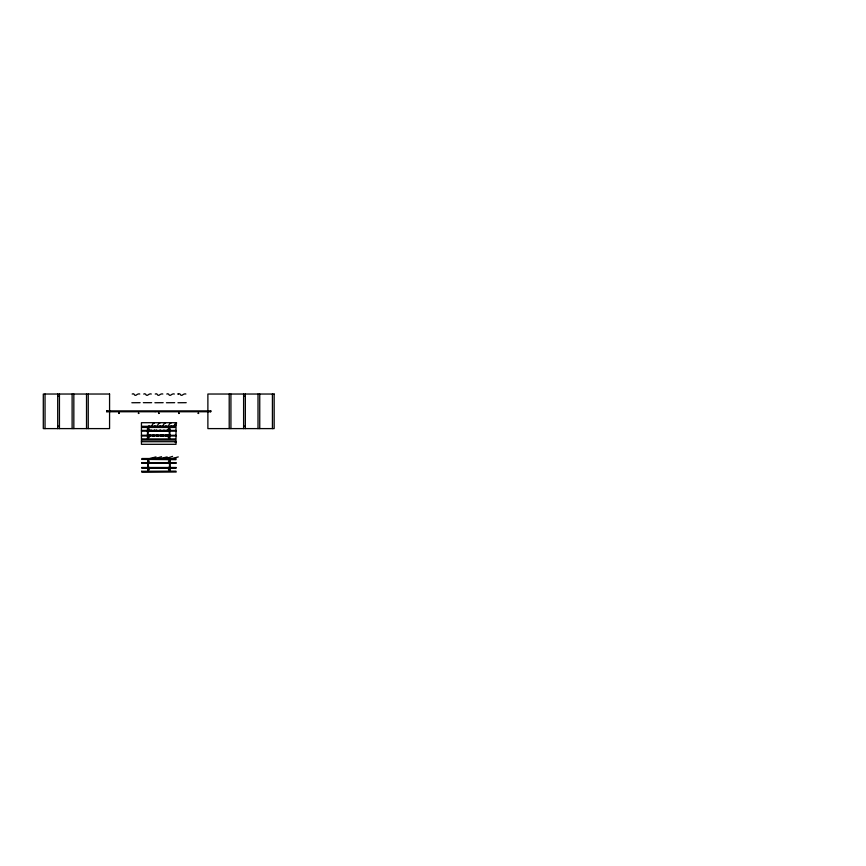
<?xml version="1.0" encoding="UTF-8"?>
<svg xmlns="http://www.w3.org/2000/svg" width="866" height="866" viewBox="0 0 866 866"><rect width="100%" height="100%" fill="white"/><g stroke="black" fill="none" stroke-linecap="round" stroke-linejoin="round"><path stroke-width="1.3" d="M119.053 413.439L119.064 412.844M138.657 413.439L138.668 412.844M158.846 413.439L158.857 412.844M178.894 413.439L178.905 412.844M198.498 413.439L198.509 412.844M164.735 459.045L164.204 459.175L172.55 456.371M164.54 426.949L164.031 426.732L164.778 426.7A1.494 1.494 0 0 1 165.33 426.094L166.434 426.072A1.461 1.461 0 0 0 167.16 426.516A1.396 1.396 0 0 0 168.654 425.607A4.795 4.795 0 0 1 170.147 423.474A1.894 1.894 0 0 1 171.089 423.095M132.195 394.041L132.563 393.965A1.494 1.494 0 0 1 133.277 393.759L134.241 394.29A1.461 1.461 0 0 0 134.652 395.037A1.396 1.396 0 0 0 136.395 395.004A4.795 4.795 0 0 1 138.755 393.9A1.894 1.894 0 0 1 139.762 394.041M131.849 402.744L140.108 402.679M143.713 394.041L144.092 393.965A1.494 1.494 0 0 1 144.795 393.759L145.769 394.29A1.461 1.461 0 0 0 146.181 395.037A1.396 1.396 0 0 0 147.924 395.004A4.795 4.795 0 0 1 150.283 393.9A1.894 1.894 0 0 1 151.29 394.041M155.241 394.041L155.555 394.008A1.494 1.494 0 0 1 156.324 393.759L157.287 394.29A1.461 1.461 0 0 0 157.709 395.037A1.396 1.396 0 0 0 159.452 395.004A4.795 4.795 0 0 1 161.812 393.9A1.894 1.894 0 0 1 162.819 394.041M154.895 402.744L163.154 402.679M166.77 394.041L167.073 394.008A1.494 1.494 0 0 1 167.852 393.759L168.816 394.29A1.461 1.461 0 0 0 169.227 395.037A1.396 1.396 0 0 0 170.97 395.004A4.795 4.795 0 0 1 173.341 393.9A1.894 1.894 0 0 1 174.337 394.041M166.424 402.744L174.683 402.679M159.171 459.175L158.64 459.023L167.149 456.902M178.374 394.041L177.779 393.965L178.602 394.008A1.494 1.494 0 0 1 179.37 393.759L180.345 394.29A1.461 1.461 0 0 0 180.756 395.037A1.396 1.396 0 0 0 182.499 395.004A4.795 4.795 0 0 1 184.859 393.9A1.894 1.894 0 0 1 185.865 394.041M177.952 402.744L186.212 402.679M155.252 411.621L155.046 411.621M153.477 426.786L152.86 426.884L153.661 426.646A1.494 1.494 0 0 1 154.213 426.04L155.317 426.018A1.461 1.461 0 0 0 156.042 426.462A1.396 1.396 0 0 0 157.536 425.552A4.795 4.795 0 0 1 159.03 423.42A1.894 1.894 0 0 1 159.972 423.041M159.052 426.776L158.467 427.025L159.268 426.57A1.494 1.494 0 0 1 159.777 426.029L160.881 426.007A1.461 1.461 0 0 0 161.606 426.451A1.396 1.396 0 0 0 163.1 425.542A4.795 4.795 0 0 1 164.594 423.409A1.894 1.894 0 0 1 165.536 423.03M153.628 459.023L153.076 459.175L161.52 456.707M147.794 426.786L148.108 426.602A1.494 1.494 0 0 1 148.616 426.072L149.721 426.05A1.461 1.461 0 0 0 150.457 426.483A1.396 1.396 0 0 0 151.951 425.585A4.795 4.795 0 0 1 153.444 423.442A1.894 1.894 0 0 1 154.386 423.073M170.115 426.786L169.606 427.025L170.407 426.537A1.494 1.494 0 0 1 170.916 425.996L172.02 425.975A1.461 1.461 0 0 0 172.756 426.418A1.396 1.396 0 0 0 174.239 425.52A4.795 4.795 0 0 1 175.733 423.377A1.894 1.894 0 0 1 176.675 422.998M148.043 459.045L147.501 459.175L156.01 456.902M170.277 459.056L178.277 456.912M147.198 431.095L170.256 430.413M147.198 435.284L170.256 435.284M119.064 413.461L118.848 413.461M138.766 413.45L138.452 413.483M158.846 413.461L158.63 413.461M179.035 413.472L178.677 413.461M198.639 413.472L198.282 413.461M170.45 463.321L147.404 463.321M170.45 468.192L147.404 468.192M57.708 396.336L58.856 396.336M244.19 396.336L245.338 396.336M143.345 402.679L151.637 402.679M174.867 425.011L176.014 425.011M57.708 426.299L58.856 426.299M142.165 426.299L175.289 426.299M244.19 426.299L245.338 426.299M142.165 427.458L175.289 427.458M148.681 428.897L149.255 428.897M168.199 428.887L168.773 428.887M147.491 430.326L149.721 430.348M167.733 430.348L169.888 430.326M141.461 430.413L175.993 430.413M141.461 431.095L175.993 431.095M147.491 435.187L149.721 435.219M167.733 435.219L169.888 435.187M141.461 435.284L175.993 435.284M141.461 435.977L175.993 435.977M148.681 437.492L149.255 437.492M168.199 437.482L168.773 437.482M142.165 438.921L175.289 438.921M142.165 440.069L175.289 440.069M141.439 441.714L176.014 441.714M174.867 442.006L176.014 442.006M175.484 458.525L141.959 458.525L141.634 459.391L175.895 459.673L176.22 458.807M148.876 461.113L149.45 461.113M168.405 461.113L168.978 461.113M141.667 462.628L176.188 462.628M141.667 463.321L176.188 463.321M147.685 463.407L149.915 463.375M167.939 463.375L170.093 463.407M141.667 467.499L176.188 467.499M141.667 468.192L176.188 468.192M147.685 468.268L149.915 468.246M167.939 468.246L170.093 468.268M148.876 469.708L149.45 469.708M168.405 469.708L168.978 469.708M138.441 412.844L138.441 413.439M118.837 412.844L118.837 413.439M198.271 412.844L198.282 413.439M178.667 412.844L178.677 413.439M158.63 412.844L158.64 413.439M272.422 394.03L272.422 428.605M259.746 394.03L259.746 428.605M258.014 394.03L258.014 428.605M245.338 394.03L245.338 428.605M243.606 394.03L243.606 428.605M230.93 394.03L230.93 428.605M229.209 394.03L229.209 428.605M210.59 410.885L210.59 411.751M170.093 459.673L170.093 471.136M169.888 427.458L169.888 438.921M169.519 459.673L169.519 471.136M169.314 427.458L169.314 438.921M169.26 462.574L168.112 462.574M169.26 463.375L168.112 463.375M169.26 467.445L168.112 467.445M169.26 468.246L168.112 468.246M169.065 435.219L167.907 434.938L167.907 436.323L169.065 436.323L168.967 435.284M168.578 435.284L168.578 435.977M168.383 430.413L168.383 431.095M168.394 435.284L168.275 435.977M168.199 430.066L168.199 431.441M168.199 434.938L168.199 436.323M167.798 430.413L167.798 431.095M167.842 435.284L167.842 435.977M167.668 430.413L167.668 431.095M167.69 435.284L167.69 435.977M167.43 430.413L167.43 431.095M167.452 435.284L167.452 435.977M167.03 430.413L167.03 431.095M167.16 435.284L167.16 435.977M166.846 430.413L166.846 431.095M166.846 435.284L166.846 435.977M166.748 435.284L166.748 435.977M166.467 435.284L166.467 435.977M165.417 435.284L165.417 435.977M164.583 430.413L164.583 431.095M164.313 430.413L163.988 431.095M163.901 430.413L163.793 431.095M163.631 430.413L163.631 431.095M163.598 435.284L163.598 435.977M163.479 430.413L163.479 431.095M163.349 435.284L163.349 435.977M163.154 435.284L163.046 435.977M162.873 435.284L162.862 435.977M162.44 435.284L162.44 435.977M162.137 435.284L162.137 435.977M161.531 435.284L161.531 435.977M161.098 435.284L161.054 435.977M160.903 430.413L160.903 431.095M160.903 435.284L160.903 435.977L160.719 435.284M160.665 430.413L160.665 431.095M160.448 430.413L160.329 431.095M160.188 430.413L160.188 431.095M160.134 430.413L159.994 431.095L159.896 430.413M159.755 430.413L159.755 431.095M159.409 430.413L159.409 431.095M158.045 435.284L158.045 435.977M157.699 435.284L157.699 435.977M157.46 435.284L157.558 435.977M157.32 435.284L157.266 435.977M157.125 435.284L157.125 435.977M156.952 430.413L157.027 431.095M157.006 435.284L157.006 435.977M156.735 430.413L156.735 431.095M156.789 435.284L156.789 435.977M156.616 430.413L156.551 431.095M156.551 435.284L156.551 435.977M156.4 430.413L156.4 431.095M156.356 430.413L156.27 431.095M155.923 430.413L155.923 431.095M155.317 430.413L155.317 431.095M155.014 430.413L155.014 431.095M154.754 430.413L154.852 431.095M154.592 430.413L154.581 431.095M154.408 430.413L154.408 431.095M154.3 430.413L154.3 431.095M154.105 430.413L154.105 431.095M153.856 430.413L153.856 431.095M153.975 435.284L153.975 435.977M153.823 435.284L153.661 435.977M153.553 435.284L153.553 435.977M153.379 435.284L153.293 435.977M153.239 435.284L153.141 435.977M152.871 435.284L152.871 435.977M152.037 430.413L152.037 431.095M151.496 430.413L151.582 431.095M151.453 430.413L151.453 431.095M151.16 430.413L151.204 431.095M150.987 430.413L150.987 431.095M150.706 430.413L150.608 431.095M150.608 435.284L150.608 435.977M150.424 435.284L150.424 435.977M150.294 430.413L150.294 431.095M150.002 430.413L150.002 431.095M150.024 435.284L150.024 435.977M149.764 430.413L149.764 431.095M149.786 435.284L149.786 435.977M149.742 462.574L148.595 462.574M149.742 463.375L148.595 463.375M149.742 467.445L148.595 467.445M149.742 468.246L148.595 468.246M149.417 430.413L149.363 431.095M149.396 435.284L149.396 435.977M149.255 430.066L149.255 431.441M149.255 434.938L149.255 436.323M149.06 430.413L149.06 431.095M149.071 435.284L149.071 435.977M148.876 430.413L148.876 431.095M148.487 430.413L148.389 431.441L149.547 431.441L149.547 430.066L148.389 430.348M148.432 435.284L148.389 436.323L149.547 436.323L149.547 434.938L148.389 435.219M148.27 459.673L148.27 471.136M148.064 427.458L148.064 438.921M147.685 459.673L147.685 471.136M147.491 427.458L147.491 438.921M106.864 410.885L106.864 411.751M88.245 394.03L88.245 428.605M86.524 394.03L86.524 428.605M73.837 394.03L73.837 428.605M72.116 394.03L72.116 428.605M59.44 394.03L59.44 428.605M57.708 394.03L57.708 428.605M45.032 394.03L45.032 428.605M169.768 459.023L170.331 459.175L169.801 458.958M141.678 471.277L141.927 472.295L176.22 472.002L175.928 471.136L141.678 471.277M109.571 394.03L43.3 394.03L43.3 428.605L109.571 428.605L109.571 394.03M274.154 394.03L207.883 394.03L207.883 428.605L274.154 428.605L274.154 394.03M210.763 410.885L106.691 410.885L106.691 411.751L210.763 411.751L210.763 410.885M176.014 422.705L141.439 422.705L141.439 444.312L176.014 444.312L176.014 422.705M169.065 430.066L167.907 430.066L167.907 431.441L169.065 431.441L169.065 430.066M166.294 435.977L166.294 435.284L166.25 435.977M165.958 435.977L165.926 435.284L165.871 435.977M162.7 435.977L162.7 435.284L162.602 435.977M160.502 435.977L160.502 435.284L160.437 435.977"/></g></svg>
